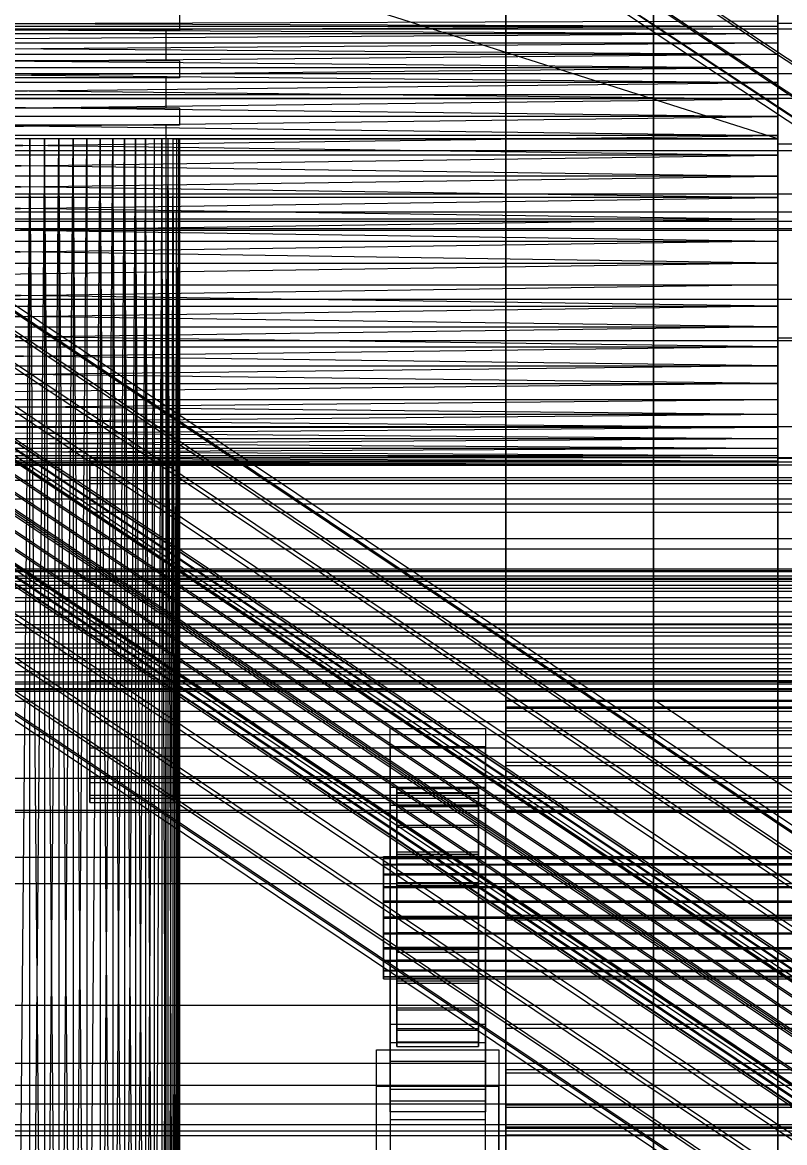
# Model space of a CAD drawing. Header units: millimetres. Extents: x -2500 to 58855, y -53268 to 6837.
# Drawn here: x -321.1 to -209, y -33967.7 to -33802.9 of the extents above; entities that cross this region are included whole.
import ezdxf

# ---------------------------------------------------------------- set-up
doc = ezdxf.new("R2010")
doc.units = ezdxf.units.MM
for name, color, linetype, lineweight in [('COTAS_O', 1, 'Continuous', 0), ('frontal_briquetadora', 7, 'Continuous', 0), ('frontal_C01', 7, 'Continuous', 0), ('frontal_C02', 7, 'Continuous', 0), ('frontal_C03', 7, 'Continuous', 0), ('frontal_secador', 7, 'Continuous', 0)]:
    doc.layers.add(name, color=color, linetype=linetype, lineweight=lineweight)
doc.dimstyles.new('R19_100', dxfattribs={"dimtxt": 250, "dimasz": 150, "dimexe": 150, "dimexo": 80, "dimgap": 100, "dimtad": 1, "dimtih": 1, "dimtoh": 1, "dimdsep": 46, "dimcen": 0.09, "dimadec": 0, "dimazin": 0, "dimtfac": 1, "dimtdec": 4, "dimtofl": 0, "dimtmove": 0, "dimatfit": 3, "dimfxl": 1, "dimtolj": 1, "dimtzin": 0, "dimarcsym": 0})

# ---------------------------------------------------------------- blocks, each defined once
blk = doc.blocks.new('*D39')
at = {"layer": 'COTAS_O', "color": 0, "lineweight": -2, "transparency": 16777216}
for p, q in [((-1725, -34320), (-1725, -33550)), ((1725, -34320), (1725, -33550)), ((-1575, -33700), (1575, -33700))]:
    blk.add_line(p, q, dxfattribs=at)
at = {"layer": 'COTAS_O', "color": 0, "transparency": 16777216}
for points in [[(-1575, -33675), (-1575, -33725), (-1725, -33700)], [(1575, -33675), (1575, -33725), (1725, -33700)]]:
    blk.add_solid(points, dxfattribs=at)
at = {"layer": 'Defpoints', "color": 0, "transparency": 16777216}
for p in [(1725, -33700), (-1725, -34400), (1725, -34400)]:
    blk.add_point(p, dxfattribs=at)
blk = doc.blocks.new('*D42')
at = {"layer": 'COTAS_O', "color": 0, "lineweight": -2, "transparency": 16777216}
for p, q in [((-570, -33700), (200, -33700)), ((50, -34750), (50, -33850)), ((-570, -34900), (200, -34900))]:
    blk.add_line(p, q, dxfattribs=at)
at = {"layer": 'COTAS_O', "color": 0, "transparency": 16777216}
for points in [[(25, -33850), (75, -33850), (50, -33700)], [(25, -34750), (75, -34750), (50, -34900)]]:
    blk.add_solid(points, dxfattribs=at)
at = {"layer": 'Defpoints', "color": 0, "transparency": 16777216}
for p in [(-650, -33700), (50, -33700), (-650, -34900)]:
    blk.add_point(p, dxfattribs=at)

msp = doc.modelspace()

# ---------------------------------------------------------------- linework, layer by layer
at = {"layer": 'frontal_briquetadora'}
for p, q in [((-210, -33820), (-430, -33750)), ((-210, -33820), (-210, -33750)), ((-210, -33750), (-210, -33844.629)), ((-210, -33750), (-210, -33841.488)), ((-210, -33750), (-210, -33838.284)), ((-210, -33750), (-210, -33835.05)), ((-210, -33750), (-210, -33831.815)), ((-210, -33750), (-210, -33828.612)), ((-210, -33750), (-210, -33825.47)), ((-210, -33750), (-210, -33822.421)), ((-210, -33750), (-210, -33819.494)), ((-210, -33750), (-210, -33816.716)), ((-210, -33750), (-210, -33814.115)), ((-210, -33750), (-210, -33811.715)), ((-210, -33750), (-210, -33809.54)), ((-210, -33750), (-210, -33807.611)), ((-210, -33750), (-210, -33805.946)), ((-210, -33750), (-210, -33804.562)), ((-210, -33750), (-210, -33803.471)), ((-210, -33802.684), (-430, -33803.471)), ((-210, -33803.471), (-430, -33802.684)), ((-298, -33801.5), (-298, -33804)), ((-210, -33802.684), (-210, -33803.471)), ((-210, -33803.471), (-430, -33804.562)), ((-210, -33803.471), (-430, -33803.471)), ((-210, -33804.562), (-430, -33803.471)), ((-315.105, -33804), (-324.895, -33804)), ((-315.55, -33804), (-324.45, -33804)), ((-307.53, -33804), (-315.55, -33804)), ((-306.283, -33804), (-315.105, -33804)), ((-301.981, -33804), (-307.53, -33804)), ((-300.179, -33804), (-306.283, -33804)), ((-300, -33804), (-301.981, -33804)), ((-298, -33804), (-300.179, -33804)), ((-300, -33804), (-300, -33808.5)), ((-160, -33803.052), (-210, -33803.052)), ((-210, -33803.052), (-210, -33806.399)), ((-210, -33806.043), (-210, -33803.052)), ((-210, -33803.471), (-210, -33804.562)), ((-210, -33803.946), (-210, -33803.763)), ((-210, -33803.763), (-210, -33809.778)), ((-210, -33810.289), (-210, -33803.946)), ((-210, -33804.562), (-430, -33805.946)), ((-210, -33804.562), (-430, -33804.562)), ((-210, -33805.946), (-430, -33807.611)), ((-210, -33805.946), (-430, -33805.946)), ((-210, -33807.611), (-430, -33805.946)), ((-210, -33804.562), (-210, -33805.946)), ((-210, -33805.946), (-210, -33807.611)), ((-210, -33814.779), (-210, -33806.043)), ((-210, -33807.611), (-430, -33809.54)), ((-210, -33807.611), (-430, -33807.611)), ((-430, -33807.611), (-210, -33809.54)), ((-210, -33806.399), (-210, -33815.42)), ((-210, -33807.611), (-210, -33809.54)), ((-315.105, -33808.5), (-324.895, -33808.5)), ((-315.55, -33808.5), (-324.45, -33808.5)), ((-307.53, -33808.5), (-315.55, -33808.5)), ((-306.283, -33808.5), (-315.105, -33808.5)), ((-301.981, -33808.5), (-307.53, -33808.5)), ((-300.179, -33808.5), (-306.283, -33808.5)), ((-300, -33808.5), (-301.981, -33808.5)), ((-298, -33808.5), (-300.179, -33808.5)), ((-298, -33808.5), (-298, -33811)), ((-210, -33809.54), (-430, -33811.715)), ((-210, -33809.54), (-430, -33809.54)), ((-430, -33809.54), (-210, -33811.715)), ((-315.105, -33811), (-324.895, -33811)), ((-315.55, -33811), (-324.45, -33811)), ((-307.53, -33811), (-315.55, -33811)), ((-306.283, -33811), (-315.105, -33811)), ((-301.981, -33811), (-307.53, -33811)), ((-300.179, -33811), (-306.283, -33811)), ((-300, -33811), (-301.981, -33811)), ((-298, -33811), (-300.179, -33811)), ((-300, -33811), (-300, -33815.5)), ((-210, -33809.54), (-210, -33811.715)), ((-210, -33809.778), (-210, -33820.797)), ((-210, -33821.536), (-210, -33810.289)), ((-210, -33811.715), (-430, -33811.715)), ((-430, -33814.115), (-210, -33811.715)), ((-430, -33811.715), (-210, -33814.115)), ((-210, -33811.715), (-210, -33814.115)), ((-210, -33814.115), (-430, -33814.115)), ((-430, -33816.716), (-210, -33814.115)), ((-430, -33814.115), (-210, -33816.716)), ((-210, -33814.115), (-210, -33816.716)), ((-315.105, -33815.5), (-324.895, -33815.5)), ((-315.55, -33815.5), (-324.45, -33815.5)), ((-307.53, -33815.5), (-315.55, -33815.5)), ((-306.283, -33815.5), (-315.105, -33815.5)), ((-301.981, -33815.5), (-307.53, -33815.5)), ((-300.179, -33815.5), (-306.283, -33815.5)), ((-300, -33815.5), (-301.981, -33815.5)), ((-298, -33815.5), (-300.179, -33815.5)), ((-298, -33815.5), (-298, -33818)), ((-210, -33827.53), (-210, -33814.779)), ((-210, -33815.42), (-210, -33828.329)), ((-210, -33816.716), (-430, -33816.716)), ((-430, -33819.494), (-210, -33816.716)), ((-430, -33816.716), (-210, -33819.494)), ((-210, -33816.716), (-210, -33819.494)), ((-315.105, -33818), (-324.895, -33818)), ((-315.55, -33818), (-324.45, -33818)), ((-307.53, -33818), (-315.55, -33818)), ((-306.283, -33818), (-315.105, -33818)), ((-301.981, -33818), (-307.53, -33818)), ((-300.179, -33818), (-306.283, -33818)), ((-300, -33818), (-301.981, -33818)), ((-298, -33818), (-300.179, -33818)), ((-300, -33818), (-300, -33990)), ((-210, -33819.494), (-430, -33819.494)), ((-430, -33822.421), (-210, -33819.494)), ((-430, -33819.494), (-210, -33822.421)), ((-210, -33820), (-430, -33820)), ((-320, -33820), (-430, -33820)), ((-320, -33820), (-322.156, -34060)), ((-320, -33820), (-322.156, -33820)), ((-320, -34060), (-320, -33820)), ((-210, -33820), (-320, -33820)), ((-317.844, -33820), (-320, -33820)), ((-317.844, -33820), (-320, -34060)), ((-317.844, -34060), (-320, -33820)), ((-210, -33820), (-317.844, -33820)), ((-315.708, -33820), (-317.844, -33820)), ((-317.844, -33820), (-317.844, -34060)), ((-317.844, -34060), (-315.708, -33820)), ((-315.708, -34060), (-317.844, -33820)), ((-210, -33820), (-315.708, -33820)), ((-313.614, -33820), (-315.708, -33820)), ((-315.708, -33820), (-315.708, -34060)), ((-315.708, -34060), (-313.614, -33820)), ((-313.614, -34060), (-315.708, -33820)), ((-210, -33820), (-313.614, -33820)), ((-311.581, -33820), (-313.614, -33820)), ((-313.614, -33820), (-313.614, -34060)), ((-313.614, -34060), (-311.581, -33820)), ((-311.581, -34060), (-313.614, -33820)), ((-210, -33820), (-311.581, -33820)), ((-309.629, -33820), (-311.581, -33820)), ((-311.581, -33820), (-311.581, -34060)), ((-311.581, -34060), (-309.629, -33820)), ((-210, -33820), (-309.629, -33820)), ((-307.777, -33820), (-309.629, -33820)), ((-309.629, -33820), (-309.629, -34060)), ((-309.629, -34060), (-307.777, -33820)), ((-307.777, -34060), (-309.629, -33820)), ((-210, -33820), (-307.777, -33820)), ((-306.043, -33820), (-307.777, -33820)), ((-307.777, -33820), (-307.777, -34060)), ((-307.777, -34060), (-306.043, -33820)), ((-306.043, -34060), (-307.777, -33820)), ((-210, -33820), (-306.043, -33820)), ((-304.444, -33820), (-306.043, -33820)), ((-306.043, -33820), (-306.043, -34060)), ((-306.043, -34060), (-304.444, -33820)), ((-304.444, -34060), (-306.043, -33820)), ((-210, -33820), (-304.444, -33820)), ((-302.994, -33820), (-304.444, -33820)), ((-304.444, -33820), (-304.444, -34060)), ((-302.994, -33820), (-304.444, -34060)), ((-302.994, -34060), (-304.444, -33820)), ((-210, -33820), (-302.994, -33820)), ((-301.708, -33820), (-302.994, -33820)), ((-302.994, -33820), (-302.994, -34060)), ((-301.708, -33820), (-302.994, -34060)), ((-301.708, -34060), (-302.994, -33820)), ((-210, -33820), (-301.708, -33820)), ((-300.598, -33820), (-301.708, -33820)), ((-301.708, -33820), (-301.708, -34060)), ((-300.598, -33820), (-301.708, -34060)), ((-210, -33820), (-300.598, -33820)), ((-299.675, -33820), (-300.598, -33820)), ((-300.598, -33820), (-300.598, -34060)), ((-299.675, -33820), (-300.598, -34060)), ((-299.675, -34060), (-300.598, -33820)), ((-210, -33820), (-299.675, -33820)), ((-298.947, -33820), (-299.675, -33820)), ((-299.675, -33820), (-299.675, -34060)), ((-298.947, -33820), (-299.675, -34060)), ((-299.675, -33820), (-298.947, -34060)), ((-210, -33820), (-298.947, -33820)), ((-298.947, -33820), (-298.423, -33820)), ((-298.947, -33820), (-298.947, -34060)), ((-298.423, -33820), (-298.947, -34060)), ((-298.947, -33820), (-298.423, -34060)), ((-298.423, -33820), (-210, -33820)), ((-298.423, -33820), (-298.106, -33820)), ((-298.423, -33820), (-298.423, -34060)), ((-298.106, -33820), (-298.423, -34060)), ((-298.423, -33820), (-298.106, -34060)), ((-298.106, -33820), (-210, -33820)), ((-298.106, -33820), (-298, -33820)), ((-298.106, -33820), (-298.106, -34060)), ((-298, -33820), (-298.106, -34060)), ((-298, -33820), (-210, -33820)), ((-298, -33820), (-298, -34060)), ((-210, -33819.494), (-210, -33822.421)), ((-210, -33820), (-210, -34060)), ((-210, -34260), (-210, -33820)), ((-210, -34680), (-210, -33820)), ((-210, -33820), (-210, -33855.985)), ((-210, -33820), (-210, -33853.384)), ((-210, -33820), (-210, -33850.606)), ((-210, -33820), (-210, -33847.678)), ((-210, -33844.629), (-210, -33820)), ((-160, -33820.797), (-210, -33820.797)), ((-210, -33820.797), (-210, -33834.64)), ((-210, -33822.421), (-430, -33822.421)), ((-430, -33825.47), (-210, -33822.421)), ((-430, -33822.421), (-210, -33825.47)), ((-210, -33835.46), (-210, -33821.536)), ((-210, -33822.421), (-210, -33825.47)), ((-210, -33825.47), (-430, -33825.47)), ((-430, -33828.612), (-210, -33825.47)), ((-430, -33825.47), (-210, -33828.612)), ((-210, -33825.47), (-210, -33828.612)), ((-210, -33828.612), (-430, -33828.612)), ((-430, -33831.815), (-210, -33828.612)), ((-430, -33828.612), (-210, -33831.815)), ((-210, -33841.77), (-210, -33827.53)), ((-210, -33828.329), (-210, -33842.57)), ((-210, -33828.612), (-210, -33831.815)), ((-210, -33831.815), (-430, -33835.05)), ((-210, -33831.815), (-430, -33831.815)), ((-430, -33831.815), (-210, -33835.05)), ((-210, -33831.815), (-210, -33835.05)), ((-210, -33835.05), (-430, -33838.284)), ((-430, -33835.05), (-210, -33835.05)), ((-210, -33838.284), (-430, -33835.05)), ((-210, -33834.64), (-210, -33848.563)), ((-210, -33835.05), (-210, -33838.284)), ((-210, -33849.302), (-210, -33835.46)), ((-210, -33838.284), (-430, -33841.488)), ((-430, -33838.284), (-210, -33838.284)), ((-210, -33838.284), (-210, -33841.488)), ((-210, -33841.488), (-430, -33844.629)), ((-430, -33841.488), (-210, -33841.488)), ((-210, -33844.629), (-430, -33841.488)), ((-210, -33841.488), (-210, -33844.629)), ((-210, -33854.679), (-210, -33841.77)), ((-210, -33842.57), (-210, -33855.32)), ((-210, -33844.629), (-430, -33847.678)), ((-430, -33844.629), (-210, -33844.629)), ((-210, -33847.678), (-430, -33844.629)), ((-210, -33844.629), (-210, -33847.678)), ((-210, -33847.678), (-430, -33850.606)), ((-430, -33847.678), (-210, -33847.678)), ((-210, -33850.606), (-430, -33847.678)), ((-210, -33847.678), (-210, -33850.606)), ((-210, -33848.563), (-210, -33859.811)), ((-210, -33860.322), (-210, -33849.302)), ((-160, -33849.302), (-210, -33849.302)), ((-210, -33850.606), (-430, -33853.384)), ((-430, -33850.606), (-210, -33850.606)), ((-210, -33853.384), (-430, -33850.606)), ((-210, -33850.606), (-210, -33853.384)), ((-210, -33853.384), (-430, -33855.985)), ((-430, -33853.384), (-210, -33853.384)), ((-210, -33855.985), (-430, -33853.384)), ((-210, -33853.384), (-210, -33855.985)), ((-210, -33853.384), (-210, -34060)), ((-210, -33863.7), (-210, -33854.679)), ((-210, -33855.32), (-210, -33864.056)), ((-210, -33855.985), (-430, -33858.384)), ((-430, -33855.985), (-210, -33855.985)), ((-210, -33855.985), (-210, -33858.384)), ((-210, -34060), (-210, -33855.985)), ((-210, -33858.384), (-430, -33858.384)), ((-210, -33858.384), (-430, -33860.559)), ((-210, -33860.559), (-430, -33858.384)), ((-210, -33858.384), (-210, -33860.559)), ((-210, -34060), (-210, -33858.384)), ((-210, -33859.811), (-210, -33866.154)), ((-210, -33866.336), (-210, -33860.322)), ((-210, -33860.559), (-430, -33860.559)), ((-210, -33860.559), (-430, -33862.488)), ((-210, -33862.488), (-430, -33860.559)), ((-210, -33860.559), (-210, -33862.488)), ((-210, -33860.559), (-210, -34060)), ((-210, -33862.488), (-430, -33862.488)), ((-210, -33862.488), (-430, -33864.153)), ((-210, -33864.153), (-430, -33862.488)), ((-210, -33862.488), (-210, -33864.153)), ((-210, -33862.488), (-210, -34060)), ((-210, -33867.047), (-210, -33863.7)), ((-210, -33864.153), (-430, -33864.153)), ((-210, -33864.153), (-430, -33865.538)), ((-210, -33865.538), (-430, -33864.153)), ((-210, -33864.056), (-210, -33867.047)), ((-210, -33864.153), (-210, -33865.538)), ((-210, -33864.153), (-210, -34060)), ((-210, -33865.538), (-430, -33865.538)), ((-210, -33865.538), (-430, -33866.629)), ((-210, -33866.629), (-430, -33865.538)), ((-210, -33866.629), (-430, -33866.629)), ((-210, -33866.629), (-430, -33867.416)), ((-210, -33867.416), (-430, -33866.629)), ((-210, -33865.538), (-210, -33866.629)), ((-210, -33865.538), (-210, -34060)), ((-210, -33866.154), (-210, -33866.336)), ((-210, -33866.629), (-210, -33867.416)), ((-210, -33866.629), (-210, -34060)), ((-160, -33867.047), (-210, -33867.047)), ((-210, -33867.416), (-430, -33867.416)), ((-210, -33867.416), (-430, -33867.891)), ((-210, -33867.891), (-430, -33867.416)), ((-210, -33867.891), (-430, -33867.891)), ((-210, -33867.891), (-430, -33868.05)), ((-210, -33868.05), (-430, -33867.891)), ((-210, -33868.05), (-430, -33868.05)), ((-210, -33867.416), (-210, -33867.891)), ((-210, -33867.416), (-210, -34060)), ((-210, -33867.891), (-210, -33868.05)), ((-210, -33867.891), (-210, -34060)), ((-210, -33868.05), (-210, -34060)), ((-210, -33880.454), (-210, -33875.627)), ((-210, -33889.153), (-210, -33880.454)), ((-210, -33900), (-210, -33889.153)), ((-208, -33900), (-210, -33900)), ((-210, -33900), (-210, -33910.847)), ((-210, -33910.847), (-210, -33919.546)), ((-210, -33919.546), (-210, -33924.373))]:
    msp.add_line(p, q, dxfattribs=at)
at = {"layer": 'frontal_C01'}
for p, q in [((-250, -32680.37), (-250, -35735.764)), ((-250, -35740.498), (-250, -32685.104)), ((-357.863, -33709.081), (-173.554, -33831.413)), ((-359.326, -33713.011), (-175.016, -33835.343)), ((-352.572, -33712.978), (-168.263, -33835.309)), ((-359.83, -33715.788), (-175.521, -33838.119)), ((-355.584, -33715.767), (-171.275, -33838.098)), ((-359.341, -33717.221), (-175.032, -33839.552)), ((-357.893, -33717.214), (-173.584, -33839.545)), ((-228.298, -33738.634), (-228.298, -34050.821)), ((-228.298, -34056.508), (-228.298, -33744.321)), ((450, -33810.442), (-450, -33810.442)), ((450, -33830.793), (-450, -33830.793)), ((-450, -33843.6), (450, -33843.6)), ((-425, -33891.431), (425, -33891.431)), ((425, -33902.8), (-425, -33902.8)), ((425, -33907.696), (-425, -33907.696)), ((-425, -33919.065), (425, -33919.065))]:
    msp.add_line(p, q, dxfattribs=at)
at = {"layer": 'frontal_C02'}
for p, q in [((-250, -32976.99), (-250, -35767.535)), ((-250, -35772.314), (-250, -32981.769)), ((-228.298, -33617.653), (-228.298, -33902.474)), ((-228.298, -33908.215), (-228.298, -33623.394)), ((-332.629, -33838.582), (-148.32, -33962.066)), ((-331.181, -33838.385), (-146.872, -33961.869)), ((-334.938, -33840.206), (-150.629, -33963.69)), ((-330.692, -33839.628), (-146.383, -33963.112)), ((-355.53, -33842.223), (-141.731, -33985.465)), ((-355.017, -33842.153), (-141.218, -33985.395)), ((-331.197, -33842.228), (-146.887, -33965.712)), ((-357.415, -33843.84), (-143.617, -33987.082)), ((-356.348, -33842.799), (-142.549, -33986.04)), ((-355.022, -33843.515), (-141.224, -33986.756)), ((-354.844, -33842.594), (-141.045, -33985.835)), ((-337.95, -33843.146), (-153.641, -33966.63)), ((-358.659, -33845.278), (-144.861, -33988.519)), ((-355.541, -33844.854), (-141.742, -33988.095)), ((-146.196, -33990.254), (-359.995, -33847.012)), ((-356.363, -33846.518), (-142.565, -33989.76)), ((-341.461, -33847.202), (-157.152, -33970.686)), ((-332.659, -33846.005), (-148.35, -33969.489)), ((-361.332, -33848.926), (-147.533, -33992.168)), ((-357.434, -33848.396), (-143.635, -33991.638)), ((-358.68, -33850.359), (-144.881, -33993.6)), ((-362.578, -33850.889), (-148.779, -33994.13)), ((-160.922, -33975.582), (-345.231, -33852.098)), ((-334.981, -33850.704), (-150.672, -33974.188)), ((-363.648, -33852.767), (-149.85, -33996.008)), ((-360.017, -33852.273), (-146.218, -33995.514)), ((-364.471, -33854.432), (-150.672, -33997.673)), ((-362.596, -33855.445), (-148.798, -33998.686)), ((-361.352, -33854.008), (-147.554, -33997.249)), ((-365.168, -33856.691), (-151.369, -33999.933)), ((-364.995, -33857.132), (-151.196, -34000.373)), ((-364.989, -33855.77), (-151.191, -33999.012)), ((-364.482, -33857.062), (-150.683, -34000.304)), ((-363.664, -33856.487), (-149.865, -33999.728)), ((-338.003, -33856.004), (-153.694, -33979.488)), ((-349.002, -33857.499), (-164.693, -33980.983)), ((-341.52, -33861.543), (-157.211, -33985.027)), ((-352.519, -33863.039), (-168.21, -33986.523)), ((-345.291, -33866.945), (-160.982, -33990.429)), ((-311.15, -33867.962), (-311.15, -33866.868)), ((-311.15, -33866.868), (-311.15, -33867.504)), ((-311.15, -33866.868), (311.15, -33866.868)), ((-355.541, -33868.339), (-171.232, -33991.823)), ((-311.15, -33867.504), (-311.15, -33869.827)), ((-311.15, -33867.504), (311.15, -33867.504)), ((-311.15, -33870.711), (-311.15, -33867.962)), ((-311.15, -33867.962), (311.15, -33867.962)), ((-311.15, -33869.827), (-311.15, -33873.678)), ((-311.15, -33869.827), (311.15, -33869.827)), ((-349.061, -33871.841), (-164.752, -33995.325)), ((-311.15, -33874.928), (-311.15, -33870.711)), ((-311.15, -33870.711), (311.15, -33870.711)), ((-357.863, -33873.037), (-173.554, -33996.521)), ((-311.15, -33873.678), (-311.15, -33878.795)), ((-311.15, -33873.678), (311.15, -33873.678)), ((-311.15, -33880.326), (-311.15, -33874.928)), ((-311.15, -33874.928), (311.15, -33874.928)), ((-359.326, -33876.815), (-175.016, -34000.299)), ((-352.572, -33875.897), (-168.263, -33999.381)), ((-359.83, -33879.414), (-175.521, -34002.898)), ((-355.584, -33878.837), (-171.275, -34002.321)), ((-311.15, -33878.795), (-311.15, -33884.829)), ((-311.15, -33878.795), (311.15, -33878.795)), ((-359.341, -33880.658), (-175.032, -34004.142)), ((-357.893, -33880.461), (-173.584, -34003.945)), ((-311.15, -33886.536), (-311.15, -33880.326)), ((-311.15, -33880.326), (311.15, -33880.326)), ((-440, -33883.258), (440, -33883.258)), ((-440, -33883.484), (440, -33883.484)), ((-440, -33883.646), (440, -33883.646)), ((-440, -33884.307), (440, -33884.307)), ((-440, -33884.62), (440, -33884.62)), ((-311.15, -33884.829), (-311.15, -33891.369)), ((311.15, -33884.829), (-311.15, -33884.829)), ((-440, -33885.671), (440, -33885.671)), ((-440, -33886.114), (440, -33886.114)), ((-311.15, -33893.136), (-311.15, -33886.536)), ((-311.15, -33886.536), (311.15, -33886.536)), ((-440, -33887.484), (440, -33887.484)), ((-440, -33888.027), (440, -33888.027)), ((440, -33889.622), (-440, -33889.622)), ((-440, -33890.227), (440, -33890.227)), ((-311.15, -33891.369), (-311.15, -33897.969)), ((-311.15, -33891.369), (311.15, -33891.369)), ((-440, -33891.94), (440, -33891.94)), ((-440, -33892.566), (440, -33892.566)), ((-311.15, -33899.676), (-311.15, -33893.136)), ((-311.15, -33893.136), (311.15, -33893.136)), ((-440, -33894.278), (440, -33894.278)), ((-440, -33894.883), (440, -33894.883)), ((-440, -33896.479), (440, -33896.479)), ((-440, -33897.021), (440, -33897.021)), ((-311.15, -33897.969), (-311.15, -33904.18)), ((-311.15, -33897.969), (311.15, -33897.969)), ((-440, -33898.392), (440, -33898.392)), ((-440, -33898.834), (440, -33898.834)), ((-440, -33899.886), (440, -33899.886)), ((-311.15, -33905.71), (-311.15, -33899.676)), ((-311.15, -33899.676), (311.15, -33899.676)), ((-440, -33900.199), (440, -33900.199)), ((-440, -33900.86), (440, -33900.86)), ((-440, -33901.022), (440, -33901.022)), ((-440, -33901.247), (440, -33901.247)), ((-130, -33968.332), (-228.298, -33902.474)), ((-228.298, -33902.474), (-228.298, -34187.295)), ((-228.298, -33902.474), (-228.298, -33908.215)), ((-311.15, -33904.18), (-311.15, -33909.578)), ((-311.15, -33904.18), (311.15, -33904.18)), ((-311.15, -33910.827), (-311.15, -33905.71)), ((-311.15, -33905.71), (311.15, -33905.71)), ((-228.298, -34193.036), (-228.298, -33908.215)), ((-228.298, -33908.215), (-130, -33974.073)), ((-311.15, -33909.578), (-311.15, -33913.795)), ((-311.15, -33909.578), (311.15, -33909.578)), ((-311.15, -33914.678), (-311.15, -33910.827)), ((-311.15, -33910.827), (311.15, -33910.827)), ((-450, -33914.05), (450, -33914.05)), ((-311.15, -33913.795), (-311.15, -33916.544)), ((-311.15, -33913.795), (311.15, -33913.795)), ((-311.15, -33917.001), (-311.15, -33914.678)), ((-311.15, -33914.678), (311.15, -33914.678)), ((-311.15, -33916.544), (-311.15, -33917.637)), ((-311.15, -33916.544), (311.15, -33916.544)), ((-311.15, -33917.637), (-311.15, -33917.001)), ((-311.15, -33917.001), (311.15, -33917.001)), ((-311.15, -33917.637), (311.15, -33917.637)), ((450, -33925.74), (-450, -33925.74)), ((450, -33947.522), (-450, -33947.522)), ((-450, -33959.212), (450, -33959.212))]:
    msp.add_line(p, q, dxfattribs=at)
at = {"layer": 'frontal_C03'}
for p, q in [((-250, -32596.305), (-250, -35246.305)), ((-250, -35251.121), (-250, -32601.121)), ((-250, -33897.967), (-250, -33634.044)), ((-250, -33903.745), (-250, -33639.823)), ((-450, -33885.09), (450, -33885.09)), ((450, -33895.862), (-450, -33895.862)), ((-250, -34161.89), (-250, -33897.967)), ((0, -33897.967), (-250, -33897.967)), ((-250, -33897.967), (-250, -33903.745)), ((-250, -33903.745), (-250, -33902.565)), ((-250, -33902.565), (-250, -33903.565)), ((-250, -33902.565), (250, -33902.565)), ((-250, -33903.565), (-250, -33906.678)), ((-250, -33903.565), (250, -33903.565)), ((-250, -34167.668), (-250, -33903.745)), ((-250, -33903.745), (0, -33903.745)), ((-250, -33907.026), (-250, -33903.745)), ((-250, -33903.745), (250, -33903.745)), ((-267, -33909.451), (-267, -33906.757)), ((-267, -33906.757), (-253, -33906.757)), ((-267, -33952.984), (-267, -33906.757)), ((-253, -33906.757), (-253, -33909.451)), ((-253, -33906.757), (-253, -33952.984)), ((-250, -33906.678), (-250, -33911.691)), ((-250, -33906.678), (250, -33906.678)), ((-250, -33912.183), (-250, -33907.026)), ((-250, -33907.026), (250, -33907.026)), ((-253, -33909.451), (-267, -33909.451)), ((-267, -33909.451), (-267, -33955.677)), ((-253, -33955.677), (-253, -33909.451)), ((-250, -33911.691), (-250, -33918.263)), ((-250, -33911.691), (250, -33911.691)), ((-250, -33918.865), (-250, -33912.183)), ((-250, -33912.183), (250, -33912.183)), ((-267, -33918.068), (-267, -33915.375)), ((-267, -33915.375), (-253, -33915.375)), ((-267, -33961.602), (-267, -33915.375)), ((-266, -33925.564), (-266, -33915.564)), ((-266, -33915.564), (-266, -33916.158)), ((-266, -33915.564), (-254, -33915.564)), ((-266, -33916.265), (-266, -33915.564)), ((-266, -33925.845), (-266, -33916.158)), ((-266, -33916.158), (-266, -33918.006)), ((-266, -33916.158), (-254, -33916.158)), ((-266, -33925.896), (-266, -33916.265)), ((-266, -33916.265), (-254, -33916.265)), ((-266, -33918.213), (-266, -33916.265)), ((-254, -33916.158), (-254, -33915.564)), ((-254, -33915.564), (-254, -33925.564)), ((-254, -33915.564), (-254, -33916.265)), ((-254, -33918.006), (-254, -33916.158)), ((-254, -33916.158), (-254, -33925.845)), ((-254, -33916.265), (-254, -33925.896)), ((-254, -33916.265), (-254, -33918.213)), ((-253, -33915.375), (-253, -33918.068)), ((-253, -33915.375), (-253, -33961.602)), ((-253, -33918.068), (-267, -33918.068)), ((-267, -33918.068), (-267, -33964.295)), ((-266, -33926.72), (-266, -33918.006)), ((-266, -33918.006), (-266, -33920.983)), ((-266, -33918.006), (-254, -33918.006)), ((-254, -33920.983), (-254, -33918.006)), ((-254, -33918.006), (-254, -33926.72)), ((-253, -33964.295), (-253, -33918.068)), ((450, -33918.797), (-450, -33918.797)), ((-266, -33926.818), (-266, -33918.213)), ((-266, -33918.213), (-254, -33918.213)), ((-266, -33921.275), (-266, -33918.213)), ((-254, -33918.213), (-254, -33926.818)), ((-254, -33918.213), (-254, -33921.275)), ((-250, -33918.263), (-250, -33925.945)), ((-250, -33918.263), (250, -33918.263)), ((-250, -33926.618), (-250, -33918.865)), ((-250, -33918.865), (250, -33918.865)), ((-266, -33928.13), (-266, -33920.983)), ((-266, -33920.983), (-266, -33924.885)), ((-266, -33920.983), (-254, -33920.983)), ((-266, -33928.269), (-266, -33921.275)), ((-266, -33921.275), (-254, -33921.275)), ((-266, -33925.243), (-266, -33921.275)), ((-254, -33924.885), (-254, -33920.983)), ((-254, -33920.983), (-254, -33928.13)), ((-254, -33921.275), (-254, -33928.269)), ((-254, -33921.275), (-254, -33925.243)), ((-268, -33925.896), (-268, -33925.564)), ((-268, -33925.564), (-268, -33925.845)), ((-268, -33925.564), (268, -33925.564)), ((-268, -33925.845), (-268, -33926.72)), ((-268, -33925.845), (268, -33925.845)), ((-268, -33926.818), (-268, -33925.896)), ((-268, -33925.896), (268, -33925.896)), ((-266, -33929.979), (-266, -33924.885)), ((-266, -33924.885), (-266, -33929.446)), ((-266, -33924.885), (-254, -33924.885)), ((-266, -33930.148), (-266, -33925.243)), ((-266, -33925.243), (-254, -33925.243)), ((-266, -33929.845), (-266, -33925.243)), ((-266, -33925.845), (-266, -33925.564)), ((-254, -33925.564), (-266, -33925.564)), ((-266, -33925.564), (-266, -33925.896)), ((-266, -33926.72), (-266, -33925.845)), ((-254, -33925.845), (-266, -33925.845)), ((-254, -33925.896), (-266, -33925.896)), ((-266, -33925.896), (-266, -33926.818)), ((-254, -33929.446), (-254, -33924.885)), ((-254, -33924.885), (-254, -33929.979)), ((-254, -33925.243), (-254, -33930.148)), ((-254, -33925.243), (-254, -33929.845)), ((-254, -33925.564), (-254, -33925.845)), ((-254, -33925.896), (-254, -33925.564)), ((-254, -33925.845), (-254, -33926.72)), ((-254, -33926.818), (-254, -33925.896)), ((-250, -33925.945), (-250, -33934.215)), ((250, -33925.945), (-250, -33925.945)), ((-268, -33926.72), (-268, -33928.13)), ((-268, -33926.72), (268, -33926.72)), ((-268, -33928.269), (-268, -33926.818)), ((-268, -33926.818), (268, -33926.818)), ((-266, -33928.13), (-266, -33926.72)), ((-254, -33926.72), (-266, -33926.72)), ((-254, -33926.818), (-266, -33926.818)), ((-266, -33926.818), (-266, -33928.269)), ((-254, -33926.72), (-254, -33928.13)), ((-254, -33928.269), (-254, -33926.818)), ((-250, -33934.911), (-250, -33926.618)), ((-250, -33926.618), (250, -33926.618)), ((-450, -33929.569), (450, -33929.569)), ((-268, -33928.13), (-268, -33929.979)), ((-268, -33928.13), (268, -33928.13)), ((-268, -33930.148), (-268, -33928.269)), ((-268, -33928.269), (268, -33928.269)), ((-266, -33929.979), (-266, -33928.13)), ((-254, -33928.13), (-266, -33928.13)), ((-254, -33928.269), (-266, -33928.269)), ((-266, -33928.269), (-266, -33930.148)), ((-266, -33929.446), (-266, -33932.139)), ((-254, -33929.446), (-266, -33929.446)), ((-266, -33929.446), (-266, -33934.357)), ((-254, -33928.13), (-254, -33929.979)), ((-254, -33930.148), (-254, -33928.269)), ((-254, -33932.139), (-254, -33929.446)), ((-254, -33934.357), (-254, -33929.446)), ((-268, -33929.979), (-268, -33932.139)), ((-268, -33929.979), (268, -33929.979)), ((-268, -33932.328), (-268, -33930.148)), ((-268, -33930.148), (268, -33930.148)), ((-266, -33932.328), (-266, -33929.845)), ((-266, -33929.845), (-254, -33929.845)), ((-266, -33934.77), (-266, -33929.845)), ((-266, -33932.139), (-266, -33929.979)), ((-254, -33929.979), (-266, -33929.979)), ((-254, -33930.148), (-266, -33930.148)), ((-266, -33930.148), (-266, -33932.328)), ((-254, -33929.845), (-254, -33932.328)), ((-254, -33929.845), (-254, -33934.77)), ((-254, -33929.979), (-254, -33932.139)), ((-254, -33932.328), (-254, -33930.148)), ((-268, -33932.139), (-268, -33934.465)), ((268, -33932.139), (-268, -33932.139)), ((-268, -33934.661), (-268, -33932.328)), ((-268, -33932.328), (268, -33932.328)), ((-266, -33932.139), (-254, -33932.139)), ((-266, -33934.465), (-266, -33932.139)), ((-254, -33932.328), (-266, -33932.328)), ((-266, -33932.328), (-266, -33934.661)), ((-254, -33932.139), (-254, -33934.465)), ((-254, -33934.661), (-254, -33932.328)), ((-268, -33934.465), (-268, -33936.798)), ((-268, -33934.465), (268, -33934.465)), ((-266, -33934.465), (-266, -33934.357)), ((-266, -33934.357), (-266, -33939.281)), ((-266, -33934.357), (-254, -33934.357)), ((-266, -33936.798), (-266, -33934.465)), ((-254, -33934.465), (-266, -33934.465)), ((-254, -33939.281), (-254, -33934.357)), ((-254, -33934.357), (-254, -33934.465)), ((-254, -33934.465), (-254, -33936.798)), ((-250, -33934.215), (-250, -33942.509)), ((-250, -33934.215), (250, -33934.215)), ((-268, -33936.987), (-268, -33934.661)), ((-268, -33934.661), (268, -33934.661)), ((-266, -33934.661), (-266, -33934.77)), ((-254, -33934.661), (-266, -33934.661)), ((-266, -33934.661), (-266, -33936.987)), ((-266, -33934.77), (-254, -33934.77)), ((-266, -33939.68), (-266, -33934.77)), ((-254, -33934.77), (-254, -33934.661)), ((-254, -33936.987), (-254, -33934.661)), ((-254, -33934.77), (-254, -33939.68)), ((-250, -33943.181), (-250, -33934.911)), ((-250, -33934.911), (250, -33934.911)), ((-268, -33936.798), (-268, -33938.978)), ((-268, -33936.798), (268, -33936.798)), ((-268, -33939.148), (-268, -33936.987)), ((-268, -33936.987), (268, -33936.987)), ((-266, -33938.978), (-266, -33936.798)), ((-266, -33936.798), (-266, -33939.281)), ((-254, -33936.798), (-266, -33936.798)), ((-266, -33936.987), (-266, -33939.68)), ((-254, -33936.987), (-266, -33936.987)), ((-266, -33936.987), (-266, -33939.148)), ((-254, -33939.281), (-254, -33936.798)), ((-254, -33936.798), (-254, -33938.978)), ((-254, -33939.68), (-254, -33936.987)), ((-254, -33939.148), (-254, -33936.987)), ((-268, -33938.978), (-268, -33940.858)), ((-268, -33938.978), (268, -33938.978)), ((-268, -33940.996), (-268, -33939.148)), ((-268, -33939.148), (268, -33939.148)), ((-266, -33940.858), (-266, -33938.978)), ((-266, -33938.978), (-266, -33943.884)), ((-254, -33938.978), (-266, -33938.978)), ((-266, -33939.148), (-266, -33944.242)), ((-254, -33939.148), (-266, -33939.148)), ((-266, -33939.148), (-266, -33940.996)), ((-266, -33939.281), (-266, -33943.884)), ((-266, -33939.281), (-254, -33939.281)), ((-254, -33943.884), (-254, -33938.978)), ((-254, -33938.978), (-254, -33940.858)), ((-254, -33944.242), (-254, -33939.148)), ((-254, -33940.996), (-254, -33939.148)), ((-254, -33943.884), (-254, -33939.281)), ((-268, -33940.858), (-268, -33942.308)), ((-268, -33940.858), (268, -33940.858)), ((-268, -33942.406), (-268, -33940.996)), ((-268, -33940.996), (268, -33940.996)), ((-266, -33939.68), (-254, -33939.68)), ((-266, -33944.242), (-266, -33939.68)), ((-266, -33942.308), (-266, -33940.858)), ((-266, -33940.858), (-266, -33947.851)), ((-254, -33940.858), (-266, -33940.858)), ((-266, -33940.996), (-266, -33948.144)), ((-254, -33940.996), (-266, -33940.996)), ((-266, -33940.996), (-266, -33942.406)), ((-254, -33939.68), (-254, -33944.242)), ((-254, -33947.851), (-254, -33940.858)), ((-254, -33940.858), (-254, -33942.308)), ((-254, -33948.144), (-254, -33940.996)), ((-254, -33942.406), (-254, -33940.996)), ((-268, -33942.308), (-268, -33943.231)), ((-268, -33942.308), (268, -33942.308)), ((-268, -33943.281), (-268, -33942.406)), ((-268, -33942.406), (268, -33942.406)), ((-266, -33943.231), (-266, -33942.308)), ((-266, -33942.308), (-266, -33950.913)), ((-254, -33942.308), (-266, -33942.308)), ((-266, -33942.406), (-266, -33951.12)), ((-254, -33942.406), (-266, -33942.406)), ((-266, -33942.406), (-266, -33943.281)), ((-254, -33950.913), (-254, -33942.308)), ((-254, -33942.308), (-254, -33943.231)), ((-254, -33951.12), (-254, -33942.406)), ((-254, -33943.281), (-254, -33942.406)), ((-250, -33942.509), (-250, -33950.261)), ((-250, -33942.509), (250, -33942.509)), ((-268, -33943.231), (-268, -33943.563)), ((-268, -33943.231), (268, -33943.231)), ((-268, -33943.563), (-268, -33943.281)), ((-268, -33943.281), (268, -33943.281)), ((-268, -33943.563), (268, -33943.563)), ((-266, -33943.563), (-266, -33943.231)), ((-266, -33943.231), (-266, -33952.861)), ((-254, -33943.231), (-266, -33943.231)), ((-266, -33943.281), (-266, -33952.968)), ((-254, -33943.281), (-266, -33943.281)), ((-266, -33943.281), (-266, -33943.563)), ((-266, -33943.563), (-266, -33953.562)), ((-254, -33943.563), (-266, -33943.563)), ((-266, -33943.884), (-266, -33947.851)), ((-266, -33943.884), (-254, -33943.884)), ((-266, -33944.242), (-254, -33944.242)), ((-266, -33948.144), (-266, -33944.242)), ((-254, -33952.861), (-254, -33943.231)), ((-254, -33943.231), (-254, -33943.563)), ((-254, -33952.968), (-254, -33943.281)), ((-254, -33943.563), (-254, -33943.281)), ((-254, -33953.562), (-254, -33943.563)), ((-254, -33947.851), (-254, -33943.884)), ((-254, -33944.242), (-254, -33948.144)), ((-250, -33950.864), (-250, -33943.181)), ((-250, -33943.181), (250, -33943.181)), ((-266, -33947.851), (-266, -33950.913)), ((-266, -33947.851), (-254, -33947.851)), ((-266, -33948.144), (-254, -33948.144)), ((-266, -33951.12), (-266, -33948.144)), ((-254, -33950.913), (-254, -33947.851)), ((-254, -33948.144), (-254, -33951.12)), ((-267, -33963.177), (-267, -33950.25)), ((-267, -33950.25), (-253, -33950.25)), ((-267, -33959.881), (-267, -33950.25)), ((-266, -33950.913), (-266, -33952.861)), ((-266, -33950.913), (-254, -33950.913)), ((-266, -33951.12), (-254, -33951.12)), ((-266, -33952.968), (-266, -33951.12)), ((-254, -33952.861), (-254, -33950.913)), ((-254, -33951.12), (-254, -33952.968)), ((-253, -33950.25), (-253, -33963.177)), ((-253, -33950.25), (-253, -33959.881)), ((-250, -33950.261), (-250, -33956.943)), ((-250, -33950.261), (250, -33950.261)), ((-250, -33957.435), (-250, -33950.864)), ((-250, -33950.864), (250, -33950.864)), ((-269, -33959.406), (-269, -33954.02)), ((-269, -33954.02), (-251, -33954.02)), ((-269, -33988.69), (-269, -33954.02)), ((-253, -33952.984), (-267, -33952.984)), ((-267, -33952.984), (-267, -33955.677)), ((-266, -33952.861), (-266, -33953.562)), ((-266, -33952.861), (-254, -33952.861)), ((-266, -33952.968), (-254, -33952.968)), ((-266, -33953.562), (-266, -33952.968)), ((-266, -33953.562), (-254, -33953.562)), ((-254, -33953.562), (-254, -33952.861)), ((-254, -33952.968), (-254, -33953.562)), ((-253, -33955.677), (-253, -33952.984)), ((-251, -33954.02), (-251, -33959.406)), ((-251, -33954.02), (-251, -33988.69)), ((-267, -33955.677), (-253, -33955.677)), ((-250, -33956.943), (-250, -33962.1)), ((-250, -33956.943), (250, -33956.943)), ((-250, -33962.448), (-250, -33957.435)), ((-250, -33957.435), (250, -33957.435)), ((-251, -33959.406), (-269, -33959.406)), ((-269, -33994.076), (-269, -33959.406)), ((-253, -33959.881), (-267, -33959.881)), ((-267, -33959.881), (-267, -33972.807)), ((-253, -33972.807), (-253, -33959.881)), ((-251, -33994.076), (-251, -33959.406)), ((-253, -33961.602), (-267, -33961.602)), ((-267, -33961.602), (-267, -33964.295)), ((-253, -33964.295), (-253, -33961.602)), ((-250, -33962.1), (-250, -33965.381)), ((-250, -33962.1), (250, -33962.1)), ((-250, -33965.561), (-250, -33962.448)), ((-250, -33962.448), (250, -33962.448)), ((-253, -33963.177), (-267, -33963.177)), ((-267, -33963.177), (-267, -33972.807)), ((-267, -33964.295), (-253, -33964.295)), ((-253, -33972.807), (-253, -33963.177)), ((-250, -33965.381), (-250, -33966.561)), ((-250, -33965.381), (250, -33965.381)), ((-250, -33966.561), (-250, -33965.561)), ((-250, -33965.561), (250, -33965.561)), ((-250, -33966.561), (250, -33966.561))]:
    msp.add_line(p, q, dxfattribs=at)
at = {"layer": 'frontal_secador'}
for p, q in [((1360, -33803.853), (-1360, -33803.853)), ((1360, -33813.5), (-1360, -33813.5)), ((1250, -33814.076), (-1250, -33814.076)), ((1360, -33821.784), (-1360, -33821.784)), ((1360, -33828.141), (-1360, -33828.141)), ((1360, -33832.137), (-1360, -33832.137)), ((1360, -33833.5), (-1360, -33833.5)), ((1250, -33833.25), (-1250, -33833.25)), ((1250, -33849.715), (-1250, -33849.715)), ((1250, -33862.349), (-1250, -33862.349)), ((1250, -33870.291), (-1250, -33870.291)), ((1250, -33873), (-1250, -33873)), ((-1250, -33956), (1250, -33956)), ((-1250, -33962), (1250, -33962)), ((-1250, -33965), (1250, -33965)), ((1250, -33966), (-1250, -33966)), ((-1250, -33966.659), (1250, -33966.659))]:
    msp.add_line(p, q, dxfattribs=at)

# ---------------------------------------------------------------- dimensions: what is measured, and where the dimension line sits
at = {"layer": 'COTAS_O'}
for p1, p2, distance, picture, middle in [((-1725, -34400), (1725, -34400), 700, '*D39', (0, -33700)), ((-650, -34900), (-650, -33700), -700, '*D42', (50, -34300))]:
    dim = msp.add_aligned_dim(p1=p1, p2=p2, distance=distance, text='<> O', dimstyle='R19_100', dxfattribs=at)
    dim.commit()
    dim.dimension.update_dxf_attribs({"geometry": picture, "text_midpoint": middle})

doc.saveas('drawing.dxf')
